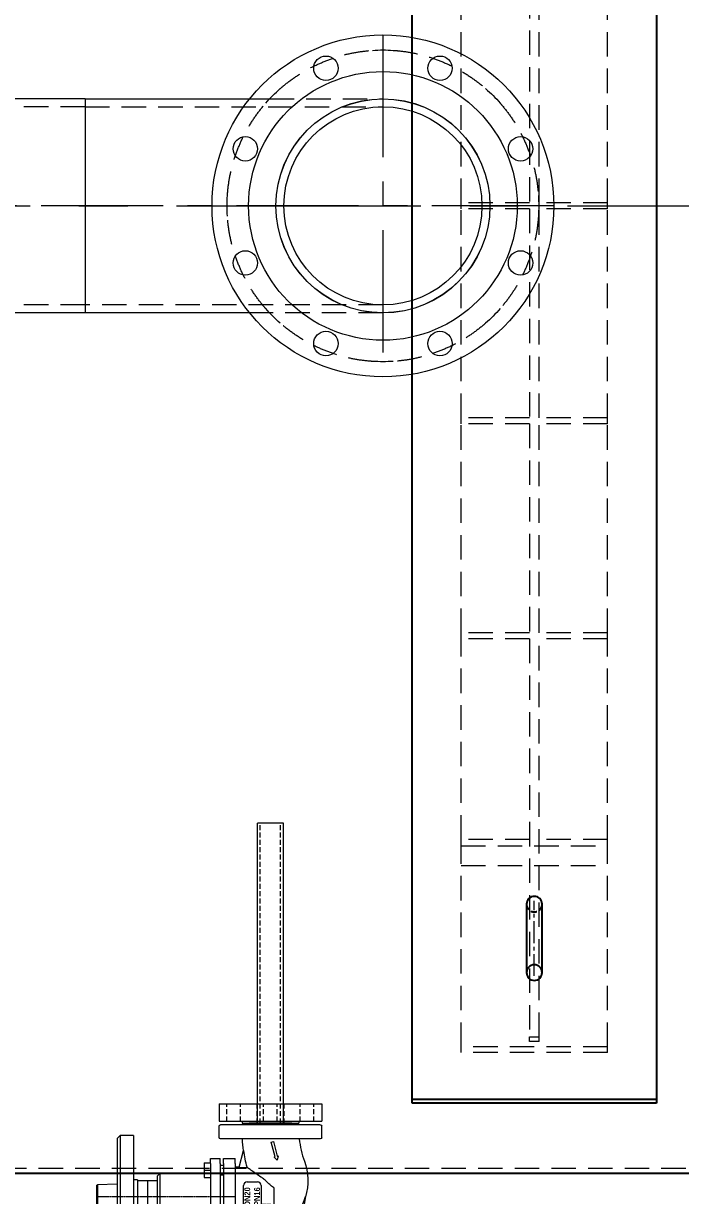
# Model space of a CAD drawing. Header units: millimetres. Extents: x -46397 to 283259, y -8690 to 23983.
# Drawn here: x 5310 to 5983, y -146 to 1054 of the extents above; entities that cross this region are included whole.
import ezdxf

# ---------------------------------------------------------------- set-up
doc = ezdxf.new("R2010")
doc.units = ezdxf.units.MM
for name, pattern in [('ACISOTGL', [3, 2, -1]), ('CENTER', [2, 1.25, -0.25, 0.25, -0.25]), ('CENTER2', [1.125, 0.75, -0.125, 0.125, -0.125]), ('HIDDEN', [0.375, 0.25, -0.125]), ('HIDDENX2', [0.75, 0.5, -0.25])]:
    doc.linetypes.add(name, pattern=pattern)
doc.layers.get('Defpoints').update_dxf_attribs({"lineweight": 0})
for name, color, linetype, lineweight in [('2-Dashed', 50, 'ACISOTGL', 25), ('3-Centerline', 4, 'CENTER', 5), ('CHUAN NET KHUAT', 4, 'HIDDEN', 0), ('DUONGCHINH', 7, 'Continuous', 25), ('DUONGTAM', 1, 'CENTER', 0), ('PHANTOM 2', 8, 'Continuous', 0)]:
    doc.layers.add(name, color=color, linetype=linetype, lineweight=lineweight)
doc.layers.add('flashshoot', color=7, linetype='Continuous')
doc.styles.add('GHI CHÚ 1', font='isocp_IV25.ttf', dxfattribs={"width": 0.8})
doc.styles.get("Standard").update_dxf_attribs({"font": 'isocp.shx', "width": 0.8})
doc.dimstyles.new('1-30SCALE', dxfattribs={"dimtxt": 75, "dimasz": 75, "dimexe": 37.5, "dimexo": 30, "dimgap": 30, "dimtad": 1, "dimtoh": 1, "dimdec": 0, "dimdsep": 46, "dimtxsty": 'GHI CHÚ 1', "dimcen": 0.09, "dimclrd": 256, "dimclre": 256, "dimclrt": 2, "dimadec": 0, "dimazin": 0, "dimtfac": 1, "dimtdec": 0, "dimtofl": 0, "dimtmove": 0, "dimatfit": 3, "dimfxl": 1, "dimlwd": 0, "dimlwe": 0, "dimarcsym": 0})

# ---------------------------------------------------------------- blocks, each defined once
blk = doc.blocks.new('A$C90275d84')
at = {"color": 2, "linetype": 'Continuous', "lineweight": 0, "ltscale": 10}
for p, q in [((-109.6, 1960), (-109.6, -3000)), ((-109.6, 1960), (109.5, 1960)), ((109.5, 1960), (109.5, -3000))]:
    blk.add_line(p, q, dxfattribs=at)
at = {"color": 1, "linetype": 'HIDDENX2', "lineweight": 0, "ltscale": 50}
for p, q in [((-101.4, 1960), (-101.4, -3000)), ((101.4, 1960), (101.4, -3000))]:
    blk.add_line(p, q, dxfattribs=at)
at = {"color": 2, "linetype": 'Continuous', "lineweight": 0, "ltscale": 10}
for centre, radius in [((0, 2265), 175), ((-58.4, 2405.9), 12.5), ((58.4, 2405.9), 12.5), ((0, 2265), 137.5), ((0, 2265), 109.6), ((0, 2265), 109.5), ((0, 2265), 101.4), ((-140.9, 2323.4), 12.5), ((140.9, 2323.4), 12.5), ((-140.9, 2206.6), 12.5), ((140.9, 2206.6), 12.5), ((-58.4, 2124.1), 12.5), ((58.4, 2124.1), 12.5)]:
    blk.add_circle(centre, radius, dxfattribs=at)
at = {"color": 1, "linetype": 'HIDDENX2', "lineweight": 0, "ltscale": 50}
for points, knots in [([(-105.1, 2385), (-103.9, 2386.1), (-102.8, 2387.1), (-97.6, 2391.3), (-93.4, 2394.5), (-84.7, 2400.3), (-80.2, 2403), (-70.8, 2408.1), (-66, 2410.3), (-56.2, 2414.4), (-51.2, 2416.2), (-41, 2419.3), (-35.9, 2420.6), (-25.6, 2422.6), (-20.4, 2423.3), (-13.7, 2424), (-12.1, 2424.1), (-10.6, 2424.2)], [130.902939, 130.902939, 130.902939, 130.902939, 135.478049, 135.478049, 150.53086, 150.53086, 165.583671, 165.583671, 180.636482, 180.636482, 195.689293, 195.689293, 210.742104, 210.742104, 225.794915, 225.794915, 230.400837, 230.400837, 230.400837, 230.400837]), ([(10.6, 2424.2), (12.1, 2424.1), (13.7, 2424), (20.4, 2423.3), (25.6, 2422.6), (35.9, 2420.6), (41, 2419.3), (51.2, 2416.2), (56.2, 2414.4), (66, 2410.3), (70.8, 2408.1), (80.2, 2403), (84.7, 2400.3), (93.4, 2394.5), (97.6, 2391.3), (102.8, 2387.1), (103.9, 2386.1), (105.1, 2385)], [251.294614, 251.294614, 251.294614, 251.294614, 255.90054, 255.90054, 270.953355, 270.953355, 286.006169, 286.006169, 301.058984, 301.058984, 316.111798, 316.111798, 331.164613, 331.164613, 346.217427, 346.217427, 350.792529, 350.792529, 350.792529, 350.792529]), ([(-159.2, 2275.6), (-159.1, 2277.1), (-159, 2278.7), (-158.3, 2285.4), (-157.6, 2290.6), (-155.6, 2300.9), (-154.3, 2306), (-151.2, 2316.2), (-149.4, 2321.2), (-145.3, 2331), (-143.1, 2335.8), (-138, 2345.2), (-135.3, 2349.7), (-129.5, 2358.4), (-126.3, 2362.6), (-122.1, 2367.8), (-121.1, 2368.9), (-120, 2370.1)], [10.446941, 10.446941, 10.446941, 10.446941, 15.053155, 15.053155, 30.10631, 30.10631, 45.159464, 45.159464, 60.212619, 60.212619, 75.265774, 75.265774, 90.318929, 90.318929, 105.372084, 105.372084, 109.94747, 109.94747, 109.94747, 109.94747]), ([(120, 2370.1), (121.1, 2368.9), (122.1, 2367.8), (126.3, 2362.6), (129.5, 2358.4), (135.3, 2349.7), (138, 2345.2), (143.1, 2335.8), (145.3, 2331), (149.4, 2321.2), (151.2, 2316.2), (154.3, 2306), (155.6, 2300.9), (157.6, 2290.6), (158.3, 2285.4), (159, 2278.7), (159.1, 2277.1), (159.2, 2275.6)], [371.748003, 371.748003, 371.748003, 371.748003, 376.323397, 376.323397, 391.376552, 391.376552, 406.429707, 406.429707, 421.482863, 421.482863, 436.536018, 436.536018, 451.589173, 451.589173, 466.642328, 466.642328, 471.248542, 471.248542, 471.248542, 471.248542]), ([(-109.6, 2149), (-109.6, 2151.4), (-109.6, 2153.8), (-109.6, 2160.2), (-109.6, 2164.1), (-109.6, 2171.7), (-109.6, 2175.4), (-109.6, 2182.7), (-109.6, 2186.2), (-109.6, 2193), (-109.6, 2196.4), (-109.6, 2202.8), (-109.6, 2205.9), (-109.6, 2211.9), (-109.6, 2214.8), (-109.6, 2220.4), (-109.6, 2223.1), (-109.6, 2228.2), (-109.6, 2230.7), (-109.6, 2235.3), (-109.6, 2237.5), (-109.6, 2241.7), (-109.6, 2243.6), (-109.6, 2247.3), (-109.6, 2249), (-109.6, 2252.2), (-109.6, 2253.6), (-109.6, 2256.3), (-109.6, 2257.5), (-109.6, 2259.6), (-109.6, 2260.5), (-109.6, 2262.1), (-109.6, 2262.8), (-109.6, 2263.9), (-109.6, 2264.3), (-109.6, 2264.9), (-109.6, 2264.9), (-109.6, 2265)], [203.823034, 203.823034, 203.823034, 203.823034, 213.075402, 213.075402, 228.696328, 228.696328, 244.317254, 244.317254, 259.93818, 259.93818, 275.559107, 275.559107, 291.180033, 291.180033, 306.800959, 306.800959, 322.421885, 322.421885, 338.042811, 338.042811, 353.663738, 353.663738, 369.284664, 369.284664, 384.90559, 384.90559, 400.526516, 400.526516, 416.147442, 416.147442, 431.768369, 431.768369, 447.389295, 447.389295, 463.010221, 463.010221, 479.041056, 479.041056, 479.041056, 479.041056]), ([(-101.4, 1960), (-101.4, 1963.3), (-101.4, 1966.7), (-101.4, 1975.2), (-101.4, 1980.4), (-101.4, 1990.8), (-101.4, 1996), (-101.4, 2006.3), (-101.4, 2011.4), (-101.4, 2021.7), (-101.4, 2026.8), (-101.4, 2036.9), (-101.4, 2041.9), (-101.4, 2051.9), (-101.4, 2056.8), (-101.4, 2066.7), (-101.4, 2071.5), (-101.4, 2081.2), (-101.4, 2085.9), (-101.4, 2095.3), (-101.4, 2100), (-101.4, 2109.1), (-101.4, 2113.7), (-101.4, 2122.6), (-101.4, 2127), (-101.4, 2135.6), (-101.4, 2139.8), (-101.4, 2148.1), (-101.4, 2152.2), (-101.4, 2160.2), (-101.4, 2164.1), (-101.4, 2171.7), (-101.4, 2175.4), (-101.4, 2182.7), (-101.4, 2186.2), (-101.4, 2193), (-101.4, 2196.4), (-101.4, 2202.8), (-101.4, 2205.9), (-101.4, 2211.9), (-101.4, 2214.8), (-101.4, 2220.4), (-101.4, 2223.1), (-101.4, 2228.2), (-101.4, 2230.7), (-101.4, 2235.3), (-101.4, 2237.5), (-101.4, 2241.7), (-101.4, 2243.6), (-101.4, 2247.3), (-101.4, 2249), (-101.4, 2252.2), (-101.4, 2253.6), (-101.4, 2256.3), (-101.4, 2257.5), (-101.4, 2259.6), (-101.4, 2260.5), (-101.4, 2262.1), (-101.4, 2262.8), (-101.4, 2263.9), (-101.4, 2264.3), (-101.4, 2264.9), (-101.4, 2264.9), (-101.4, 2265)], [0, 0, 0, 0, 10.001344, 10.001344, 25.624288, 25.624288, 41.245213, 41.245213, 56.86614, 56.86614, 72.487066, 72.487066, 88.107992, 88.107992, 103.728918, 103.728918, 119.349844, 119.349844, 134.970771, 134.970771, 150.591697, 150.591697, 166.212623, 166.212623, 181.833549, 181.833549, 197.454476, 197.454476, 213.075402, 213.075402, 228.696328, 228.696328, 244.317254, 244.317254, 259.93818, 259.93818, 275.559107, 275.559107, 291.180033, 291.180033, 306.800959, 306.800959, 322.421885, 322.421885, 338.042811, 338.042811, 353.663738, 353.663738, 369.284664, 369.284664, 384.90559, 384.90559, 400.526516, 400.526516, 416.147442, 416.147442, 431.768369, 431.768369, 447.389295, 447.389295, 463.010221, 463.010221, 479.041056, 479.041056, 479.041056, 479.041056]), ([(101.4, 2265), (101.4, 2264.9), (101.4, 2264.9), (101.4, 2264.5), (101.4, 2264.1), (101.4, 2263.2), (101.4, 2262.5), (101.4, 2261), (101.4, 2260.2), (101.4, 2258.1), (101.4, 2257), (101.4, 2254.4), (101.4, 2253), (101.4, 2249.9), (101.4, 2248.3), (101.4, 2244.7), (101.4, 2242.8), (101.4, 2238.7), (101.4, 2236.6), (101.4, 2232), (101.4, 2229.6), (101.4, 2224.6), (101.4, 2222), (101.4, 2216.5), (101.4, 2213.6), (101.4, 2207.7), (101.4, 2204.6), (101.4, 2198.3), (101.4, 2195), (101.4, 2188.2), (101.4, 2184.7), (101.4, 2177.5), (101.4, 2173.8), (101.4, 2166.3), (101.4, 2162.4), (101.4, 2154.5), (101.4, 2150.5), (101.4, 2142.2), (101.4, 2138), (101.4, 2129.5), (101.4, 2125.1), (101.4, 2116.3), (101.4, 2111.8), (101.4, 2102.6), (101.4, 2098), (101.4, 2088.6), (101.4, 2083.9), (101.4, 2074.3), (101.4, 2069.5), (101.4, 2059.7), (101.4, 2054.7), (101.4, 2044.8), (101.4, 2039.8), (101.4, 2029.7), (101.4, 2024.6), (101.4, 2014.4), (101.4, 2009.2), (101.4, 1998.9), (101.4, 1993.8), (101.4, 1983.4), (101.4, 1978.2), (101.4, 1970), (101.4, 1967), (101.4, 1963), (101.4, 1962), (101.4, 1960.7), (101.4, 1960.3), (101.4, 1960)], [0, 0, 0, 0, 13.031858, 13.031858, 28.652784, 28.652784, 44.273711, 44.273711, 59.894637, 59.894637, 75.515563, 75.515563, 91.136489, 91.136489, 106.757415, 106.757415, 122.378342, 122.378342, 137.999268, 137.999268, 153.620194, 153.620194, 169.24112, 169.24112, 184.862046, 184.862046, 200.482973, 200.482973, 216.103899, 216.103899, 231.724825, 231.724825, 247.345751, 247.345751, 262.966678, 262.966678, 278.587604, 278.587604, 294.20853, 294.20853, 309.829456, 309.829456, 325.450382, 325.450382, 341.071309, 341.071309, 356.692235, 356.692235, 372.313161, 372.313161, 387.934087, 387.934087, 403.555013, 403.555013, 419.17594, 419.17594, 434.796866, 434.796866, 450.417791, 450.417791, 466.041001, 466.041001, 475.041981, 475.041981, 478.042017, 478.042017, 479.042019, 479.042019, 479.042019, 479.042019]), ([(109.5, 2265), (109.5, 2264.9), (109.5, 2264.9), (109.5, 2264.5), (109.5, 2264.1), (109.5, 2263.2), (109.5, 2262.5), (109.5, 2261), (109.5, 2260.2), (109.5, 2258.1), (109.5, 2257), (109.5, 2254.4), (109.5, 2253), (109.5, 2249.9), (109.5, 2248.3), (109.5, 2244.7), (109.5, 2242.8), (109.5, 2238.7), (109.5, 2236.6), (109.5, 2232), (109.5, 2229.6), (109.5, 2224.6), (109.5, 2222), (109.5, 2216.5), (109.5, 2213.6), (109.5, 2207.7), (109.5, 2204.6), (109.5, 2198.3), (109.5, 2195), (109.5, 2188.2), (109.5, 2184.7), (109.5, 2177.5), (109.5, 2173.8), (109.5, 2166.3), (109.5, 2162.4), (109.5, 2155.4), (109.5, 2152.2), (109.5, 2149)], [0, 0, 0, 0, 13.031858, 13.031858, 28.652784, 28.652784, 44.273711, 44.273711, 59.894637, 59.894637, 75.515563, 75.515563, 91.136489, 91.136489, 106.757415, 106.757415, 122.378342, 122.378342, 137.999268, 137.999268, 153.620194, 153.620194, 169.24112, 169.24112, 184.862046, 184.862046, 200.482973, 200.482973, 216.103899, 216.103899, 231.724825, 231.724825, 247.345751, 247.345751, 262.966678, 262.966678, 275.218466, 275.218466, 275.218466, 275.218466]), ([(-120, 2159.9), (-121.1, 2161.1), (-122.1, 2162.2), (-126.3, 2167.4), (-129.5, 2171.6), (-135.3, 2180.3), (-138, 2184.8), (-143.1, 2194.2), (-145.3, 2199), (-149.4, 2208.8), (-151.2, 2213.8), (-154.3, 2224), (-155.6, 2229.1), (-157.6, 2239.4), (-158.3, 2244.6), (-159, 2251.3), (-159.1, 2252.9), (-159.2, 2254.4)], [853.443498, 853.443498, 853.443498, 853.443498, 858.018883, 858.018883, 873.072038, 873.072038, 888.125193, 888.125193, 903.178348, 903.178348, 918.231503, 918.231503, 933.284658, 933.284658, 948.337812, 948.337812, 952.944026, 952.944026, 952.944026, 952.944026]), ([(159.2, 2254.4), (159.1, 2252.9), (159, 2251.3), (158.3, 2244.6), (157.6, 2239.4), (155.6, 2229.1), (154.3, 2224), (151.2, 2213.8), (149.4, 2208.8), (145.3, 2199), (143.1, 2194.2), (138, 2184.8), (135.3, 2180.3), (129.5, 2171.6), (126.3, 2167.4), (122.1, 2162.2), (121.1, 2161.1), (120, 2159.9)], [492.142425, 492.142425, 492.142425, 492.142425, 496.748639, 496.748639, 511.801794, 511.801794, 526.854949, 526.854949, 541.908104, 541.908104, 556.96126, 556.96126, 572.014415, 572.014415, 587.06757, 587.06757, 591.642964, 591.642964, 591.642964, 591.642964]), ([(-109.6, 2128.5), (-109.6, 2129.4), (-109.6, 2130.4), (-109.6, 2135.6), (-109.6, 2139.8), (-109.6, 2144.2), (-109.6, 2144.5), (-109.6, 2144.8)], [178.538109, 178.538109, 178.538109, 178.538109, 181.833549, 181.833549, 197.454476, 197.454476, 198.483788, 198.483788, 198.483788, 198.483788]), ([(-10.6, 2105.8), (-12.1, 2105.9), (-13.7, 2106), (-20.4, 2106.7), (-25.6, 2107.4), (-35.9, 2109.4), (-41, 2110.7), (-51.2, 2113.8), (-56.2, 2115.6), (-66, 2119.7), (-70.8, 2121.9), (-80.2, 2127), (-84.7, 2129.7), (-93.4, 2135.5), (-97.6, 2138.7), (-102.8, 2142.9), (-103.9, 2143.9), (-105.1, 2145)], [732.99013, 732.99013, 732.99013, 732.99013, 737.596053, 737.596053, 752.648863, 752.648863, 767.701674, 767.701674, 782.754485, 782.754485, 797.807296, 797.807296, 812.860107, 812.860107, 827.912918, 827.912918, 832.488028, 832.488028, 832.488028, 832.488028]), ([(105.1, 2145), (103.9, 2143.9), (102.8, 2142.9), (97.6, 2138.7), (93.4, 2135.5), (84.7, 2129.7), (80.2, 2127), (70.8, 2121.9), (66, 2119.7), (56.2, 2115.6), (51.2, 2113.8), (41, 2110.7), (35.9, 2109.4), (25.6, 2107.4), (20.4, 2106.7), (13.7, 2106), (12.1, 2105.9), (10.6, 2105.8)], [612.598438, 612.598438, 612.598438, 612.598438, 617.17354, 617.17354, 632.226354, 632.226354, 647.279169, 647.279169, 662.331984, 662.331984, 677.384798, 677.384798, 692.437613, 692.437613, 707.490427, 707.490427, 712.096353, 712.096353, 712.096353, 712.096353]), ([(109.5, 2144.8), (109.5, 2141.2), (109.5, 2137.5), (109.5, 2132), (109.5, 2130.3), (109.5, 2128.5)], [280.558025, 280.558025, 280.558025, 280.558025, 294.20853, 294.20853, 300.503383, 300.503383, 300.503383, 300.503383])]:
    blk.add_open_spline(points, degree=3, knots=knots, dxfattribs=at)
at = {"color": 2, "linetype": 'Continuous', "lineweight": 0, "ltscale": 10}
for points, knots in [([(-10.6, 2424.2), (-7, 2424.4), (-3.5, 2424.5), (3.5, 2424.5), (7, 2424.4), (10.6, 2424.2)], [230.400837, 230.400837, 230.400837, 230.400837, 240.847726, 240.847726, 251.294614, 251.294614, 251.294614, 251.294614]), ([(-120, 2370.1), (-117.7, 2372.8), (-115.3, 2375.4), (-110.4, 2380.3), (-107.8, 2382.7), (-105.1, 2385)], [109.94747, 109.94747, 109.94747, 109.94747, 120.425239, 120.425239, 130.902939, 130.902939, 130.902939, 130.902939]), ([(105.1, 2385), (107.8, 2382.7), (110.4, 2380.3), (115.3, 2375.4), (117.7, 2372.8), (120, 2370.1)], [350.792529, 350.792529, 350.792529, 350.792529, 361.270242, 361.270242, 371.748003, 371.748003, 371.748003, 371.748003]), ([(159.2, 2275.6), (159.4, 2272), (159.5, 2268.5), (159.5, 2261.5), (159.4, 2258), (159.2, 2254.4)], [471.248542, 471.248542, 471.248542, 471.248542, 481.695484, 481.695484, 492.142425, 492.142425, 492.142425, 492.142425]), ([(-105.1, 2145), (-107.8, 2147.3), (-110.4, 2149.7), (-115.3, 2154.6), (-117.7, 2157.2), (-120, 2159.9)], [832.488028, 832.488028, 832.488028, 832.488028, 842.965729, 842.965729, 853.443498, 853.443498, 853.443498, 853.443498]), ([(120, 2159.9), (117.7, 2157.2), (115.3, 2154.6), (110.4, 2149.7), (107.8, 2147.3), (105.1, 2145)], [591.642964, 591.642964, 591.642964, 591.642964, 602.120725, 602.120725, 612.598438, 612.598438, 612.598438, 612.598438]), ([(109.5, 2149), (109.5, 2148.1), (109.5, 2147.2), (109.5, 2145.8), (109.5, 2145.3), (109.5, 2144.8)], [275.218466, 275.218466, 275.218466, 275.218466, 278.587604, 278.587604, 280.558025, 280.558025, 280.558025, 280.558025]), ([(-109.6, 1960), (-109.6, 1963.3), (-109.6, 1966.7), (-109.6, 1975.2), (-109.6, 1980.4), (-109.6, 1990.8), (-109.6, 1996), (-109.6, 2006.3), (-109.6, 2011.4), (-109.6, 2021.7), (-109.6, 2026.8), (-109.6, 2036.9), (-109.6, 2041.9), (-109.6, 2051.9), (-109.6, 2056.8), (-109.6, 2066.7), (-109.6, 2071.5), (-109.6, 2081.2), (-109.6, 2085.9), (-109.6, 2095.3), (-109.6, 2100), (-109.6, 2109.1), (-109.6, 2113.7), (-109.6, 2121.6), (-109.6, 2125.1), (-109.6, 2128.5)], [0, 0, 0, 0, 10.001344, 10.001344, 25.624288, 25.624288, 41.245213, 41.245213, 56.86614, 56.86614, 72.487066, 72.487066, 88.107992, 88.107992, 103.728918, 103.728918, 119.349844, 119.349844, 134.970771, 134.970771, 150.591697, 150.591697, 166.212623, 166.212623, 178.538109, 178.538109, 178.538109, 178.538109]), ([(109.5, 2128.5), (109.5, 2125.9), (109.5, 2123.3), (109.5, 2116.3), (109.5, 2111.8), (109.5, 2102.6), (109.5, 2098), (109.5, 2088.6), (109.5, 2083.9), (109.5, 2074.3), (109.5, 2069.5), (109.5, 2059.7), (109.5, 2054.7), (109.5, 2044.8), (109.5, 2039.8), (109.5, 2029.7), (109.5, 2024.6), (109.5, 2014.4), (109.5, 2009.2), (109.5, 1998.9), (109.5, 1993.8), (109.5, 1983.4), (109.5, 1978.2), (109.5, 1970), (109.5, 1967), (109.5, 1963), (109.5, 1962), (109.5, 1960.7), (109.5, 1960.3), (109.5, 1960)], [300.503383, 300.503383, 300.503383, 300.503383, 309.829456, 309.829456, 325.450382, 325.450382, 341.071309, 341.071309, 356.692235, 356.692235, 372.313161, 372.313161, 387.934087, 387.934087, 403.555013, 403.555013, 419.17594, 419.17594, 434.796866, 434.796866, 450.417791, 450.417791, 466.041001, 466.041001, 475.041981, 475.041981, 478.042017, 478.042017, 479.042019, 479.042019, 479.042019, 479.042019]), ([(10.6, 2105.8), (7, 2105.6), (3.5, 2105.4), (-3.5, 2105.4), (-7, 2105.6), (-10.6, 2105.8)], [712.096353, 712.096353, 712.096353, 712.096353, 722.543242, 722.543242, 732.99013, 732.99013, 732.99013, 732.99013])]:
    blk.add_open_spline(points, degree=3, knots=knots, dxfattribs=at)
for points in [[(-159.6, 2265), (-159.6, 2268.5), (-159.4, 2272), (-159.2, 2275.6)], [(-159.2, 2254.4), (-159.4, 2258), (-159.6, 2261.5), (-159.6, 2265)], [(-109.6, 2144.8), (-109.6, 2146.2), (-109.6, 2147.6), (-109.6, 2149)]]:
    blk.add_open_spline(points, degree=3, dxfattribs=at)
at = {"layer": 'DUONGTAM', "ltscale": 100}
for p, q in [((0, 2440), (0, -3000)), ((-175, 2265), (175, 2265))]:
    blk.add_line(p, q, dxfattribs=at)
blk = doc.blocks.new('A$Cda035db7')
at = {"layer": 'CHUAN NET KHUAT', "color": 3, "ltscale": 100}
blk.add_line((985, 1500), (985, 3000), dxfattribs=at)
at = {"layer": 'DUONGCHINH', "color": 2, "ltscale": 10}
blk.add_line((990, 1500), (990, 3000), dxfattribs=at)
at = {"layer": 'DUONGTAM', "ltscale": 200}
blk.add_line((0, -3546.2), (0, 3546.2), dxfattribs=at)
blk = doc.blocks.new('*U1638')
at = {"color": 0, "linetype": 'ByBlock', "lineweight": 0, "extrusion": (-2.28848e-17, 1, 0)}
for p, q in [((-87.5, 177), (-87.9, 157)), ((-62.5, 177), (-87.5, 177)), ((-63.3, 178), (-86.7, 178)), ((-86.7, 178), (-86.7, 177)), ((-63.3, 178), (-63.3, 177)), ((-62.5, 177), (-62.1, 157)), ((-134.4, 157), (-137.5, 153.9)), ((-15.6, 157), (-134.4, 157)), ((-15.6, 157), (-12.5, 153.9)), ((-12.5, 153.9), (-137.5, 153.9)), ((-137.5, 140), (-137.5, 153.9)), ((-12.5, 140), (-12.5, 153.9)), ((-12.5, 140), (-137.5, 140)), ((-92, 136), (-92, 140)), ((-58, 136), (-92, 136)), ((-91, 126), (-91, 136)), ((-59, 126), (-59, 136)), ((-58, 136), (-58, 140)), ((-59, 126), (-91, 126)), ((-59, 125.8), (-91, 125.8)), ((-91, 115.8), (-91, 125.8)), ((-86, 125.8), (-86, 126)), ((-64, 125.8), (-64, 126)), ((-59, 115.8), (-59, 125.8)), ((-96, 115.8), (-98.5, 113.3)), ((-51.5, 113.3), (-98.5, 113.3)), ((-98.5, 67.7), (-98.5, 113.3)), ((-54, 115.8), (-96, 115.8)), ((-54, 115.8), (-51.5, 113.3)), ((-51.5, 67.7), (-51.5, 113.3)), ((-114, 61.3), (-109, 61.3)), ((-114, 61.3), (-114, 51.3)), ((-101.9, 67.7), (-109.4, 67.7)), ((-109.4, 67.7), (-109.4, 61.3)), ((-41, 61.3), (-109, 61.3)), ((-94.4, 67.7), (-101.9, 67.7)), ((-101.9, 67.7), (-101.9, 61.3)), ((-94.4, 67.7), (-94.4, 61.3)), ((-48.1, 67.7), (-55.6, 67.7)), ((-55.6, 67.7), (-55.6, 61.3)), ((-40.6, 67.7), (-48.1, 67.7)), ((-48.1, 67.7), (-48.1, 61.3)), ((-41, 61.3), (-36, 61.3)), ((-40.6, 67.7), (-40.6, 61.3)), ((-36, 61.3), (-36, 51.3)), ((-148.5, -51), (-148.5, 51)), ((-147, 52.5), (-135.5, 52.5)), ((-134, -51), (-134, 51)), ((-114, 51.3), (-109, 51.3)), ((-114, 48), (-109, 48)), ((-114, 48), (-114, 36)), ((-41, 51.3), (-109, 51.3)), ((-41, 48), (-109, 48)), ((-106.9, 48), (-106.9, 51.3)), ((-96.9, 48), (-96.9, 51.3)), ((-53.1, 48), (-53.1, 51.3)), ((-43.1, 48), (-43.1, 51.3)), ((-41, 51.3), (-36, 51.3)), ((-41, 48), (-36, 48)), ((-36, 48), (-36, 36)), ((-16, -51), (-16, 51)), ((-14.5, 52.5), (-3, 52.5)), ((-1.5, -51), (-1.5, 51)), ((-114, 36), (-109, 36)), ((-41, 36), (-109, 36)), ((-105, 33.5), (-105, 36)), ((-45, 32), (-45, 36)), ((-41, 36), (-36, 36)), ((-86.2, 27.5), (-75, 27.5)), ((-75, 27.5), (-63.8, 27.5)), ((-45.1, 32), (-45.1, 23.9)), ((-45.1, 32), (-45, 32)), ((-45, 32), (-27.8, 27.4)), ((-150, 21.9), (-148.5, 23.4)), ((-150, -21.9), (-150, 21.9)), ((-90, 13.3), (-90, 23.8)), ((-60, 23.8), (-60, 13.3)), ((0, 21.9), (-1.5, 23.4)), ((0, -21.9), (0, 21.9)), ((-89.9, -0.7), (-82.7, 4.1)), ((-75, 9.5), (-86.2, 9.5)), ((-63.8, 9.5), (-75, 9.5)), ((-84.7, -4), (-66.2, -4)), ((-37.7, -6.9), (-34.6, -3.7)), ((-33.4, -8), (-37.7, -6.9)), ((-34.6, -3.7), (-34.3, -4.7)), ((-34.3, -4.7), (-19.3, -0.7)), ((-18.7, -3), (-33.7, -7)), ((-33.7, -7), (-33.4, -8)), ((-19.3, -0.7), (-18.7, -3)), ((-150, -21.9), (-148.5, -23.4)), ((0, -21.9), (-1.5, -23.4)), ((-75, -36), (-121.4, -27.8)), ((-75, -36), (-75, -36)), ((-147, -52.5), (-135.5, -52.5)), ((-14.5, -52.5), (-3, -52.5))]:
    blk.add_line(p, q, dxfattribs=at)
at = {"color": 0, "linetype": 'ByBlock', "lineweight": 0, "extrusion": (0, 0, -1)}
for centre, radius, start, end in [((147, 51), 1.5, 0, 90), ((135.5, 51), 1.5, 90, 180), ((14.5, 51), 1.5, 0, 90), ((3, 51), 1.5, 90, 180), ((6, -125), 153.9, 75.2979, 81.8691), ((6, -125), 154, 81.809, 86.2768), ((144, 200), 229, 264.2783, 267.4972), ((58.8, 20.2), 58.5, 250, 286.4058), ((147, -51), 1.5, 270, 0), ((135.5, -51), 1.5, 180, 270), ((14.5, -51), 1.5, 270, 0), ((3, -51), 1.5, 180, 270)]:
    blk.add_arc(centre, radius, start, end, dxfattribs=at)
at = {"color": 0, "linetype": 'ByBlock', "lineweight": 0}
for centre, radius, start, end in [((-144, 200), 171, 273.3525, 283.1835), ((-86.2, 23.8), 3.75, 90, 180), ((-63.8, 23.8), 3.75, 0, 90), ((-86.2, 13.3), 3.75, 180, 270), ((-63.8, 13.3), 3.75, 270, 0), ((-144, 200), 228.9, 275.6602, 281.8438), ((-58.8, 20.2), 58.4, 229.2116, 253.9468), ((-6, -125), 96, 95.9792, 110)]:
    blk.add_arc(centre, radius, start, end, dxfattribs=at)
for points, knots in [([(-105, 33.5), (-105, 33.5), (-104.9, 33.4), (-104.6, 33.2), (-104.5, 33.1), (-104.2, 32.8), (-104, 32.7), (-103.4, 32.2), (-102.9, 31.8), (-102.1, 31.1), (-101.8, 30.9), (-101.2, 30.3), (-100.8, 30.1), (-99.8, 29.2), (-99, 28.6), (-97.8, 27.6), (-97.4, 27.2), (-96.5, 26.5), (-96.1, 26.1), (-94.8, 25), (-93.9, 24.2), (-92.4, 23), (-92, 22.6), (-91, 21.7), (-90.5, 21.3), (-90, 20.8)], [0.06421127, 0.06421127, 0.06421127, 0.06421127, 0.0685016, 0.0685016, 0.07066738, 0.07066738, 0.07283316, 0.07283316, 0.07716472, 0.07716472, 0.0793305, 0.0793305, 0.08149628, 0.08149628, 0.08582784, 0.08582784, 0.08799362, 0.08799362, 0.0901594, 0.0901594, 0.09449096, 0.09449096, 0.09665674, 0.09665674, 0.09882252, 0.09882252, 0.09882252, 0.09882252]), ([(-55, 9.8), (-53.9, 11.5), (-52.8, 13.2), (-51.4, 15.1), (-51.2, 15.5), (-50.6, 16.3), (-50.4, 16.6), (-49.6, 17.7), (-49.1, 18.4), (-48.4, 19.3), (-48.2, 19.7), (-47.8, 20.3), (-47.5, 20.5), (-46.9, 21.4), (-46.6, 21.9), (-46.1, 22.5), (-46, 22.7), (-45.7, 23), (-45.6, 23.2), (-45.3, 23.6), (-45.1, 23.8), (-45.1, 23.9)], [0.00726527, 0.00726527, 0.00726527, 0.00726527, 0.01419308, 0.01419308, 0.01592503, 0.01592503, 0.01765698, 0.01765698, 0.02112088, 0.02112088, 0.02285284, 0.02285284, 0.02458479, 0.02458479, 0.02804869, 0.02804869, 0.02978064, 0.02978064, 0.03151259, 0.03151259, 0.0349765, 0.0349765, 0.0349765, 0.0349765]), ([(-83.2, 9.5), (-83.1, 9.1), (-82.9, 8.7), (-82.8, 7.9), (-82.7, 7.5), (-82.7, 6.6), (-82.7, 6.2), (-82.8, 5.3), (-82.8, 5.2), (-83.1, 4.4), (-83.4, 4.1), (-83.8, 3.6), (-84.4, 3.1), (-84.7, 2.7)], [0.11009101, 0.11009101, 0.11009101, 0.11009101, 0.11137419, 0.11137419, 0.11265737, 0.11265737, 0.11394055, 0.11394055, 0.11522374, 0.11522374, 0.1177901, 0.1177901, 0.12035646, 0.12035646, 0.12035646, 0.12035646]), ([(-82.7, 4.1), (-82.7, 3.4), (-82.7, 2.7), (-82.7, 1.2), (-82.8, 0.5), (-83, -0.5), (-83.1, -0.9), (-83.3, -1.5), (-83.5, -1.9), (-83.9, -2.8), (-84.3, -3.4), (-84.7, -4)], [0.015870131, 0.015870131, 0.015870131, 0.015870131, 0.018008022, 0.018008022, 0.020145912, 0.020145912, 0.021214857, 0.021214857, 0.022283802, 0.022283802, 0.024421693, 0.024421693, 0.024421693, 0.024421693]), ([(-66.2, -4), (-65.9, -3.3), (-65.4, -2.7), (-64.5, -1.4), (-64, -0.8), (-63, 0.3), (-62.5, 0.9), (-61.5, 2), (-61, 2.5), (-59.5, 4.2), (-58.5, 5.2), (-56.7, 7.5), (-55.8, 8.6), (-55, 9.8)], [0.00000023, 0.00000023, 0.00000023, 0.00000023, 0.00236271, 0.00236271, 0.00472519, 0.00472519, 0.00708768, 0.00708768, 0.00945016, 0.00945016, 0.01417513, 0.01417513, 0.0189001, 0.0189001, 0.0189001, 0.0189001]), ([(-89.9, -0.7), (-90.1, -1.5), (-90.4, -2.2), (-90.9, -3.6), (-91.2, -4.3), (-91.9, -6.5), (-92.3, -7.8), (-93.2, -10.5), (-93.6, -11.8), (-94.1, -13.6), (-94.3, -14.2), (-94.6, -15.4), (-94.8, -15.9), (-95.3, -17.5), (-95.5, -18.5), (-95.9, -19.8), (-96, -20.2), (-96.2, -21), (-96.3, -21.4), (-96.6, -22.4), (-96.7, -22.9), (-96.9, -23.5), (-96.9, -23.6), (-97, -23.8), (-97, -23.9), (-97, -24), (-97, -24), (-97, -24.1)], [0.0101243, 0.0101243, 0.0101243, 0.0101243, 0.01248589, 0.01248589, 0.01484748, 0.01484748, 0.01957066, 0.01957066, 0.02429383, 0.02429383, 0.02665542, 0.02665542, 0.02901701, 0.02901701, 0.03374018, 0.03374018, 0.03610177, 0.03610177, 0.03846336, 0.03846336, 0.04318654, 0.04318654, 0.04554812, 0.04554812, 0.04672892, 0.04672892, 0.04790971, 0.04790971, 0.04790971, 0.04790971])]:
    blk.add_open_spline(points, degree=3, knots=knots, dxfattribs=at)
at = {"layer": 'Defpoints', "color": 4, "linetype": 'CENTER'}
blk.add_line((-75, 178), (-75, 36), dxfattribs=at)
at = {"color": 0, "linetype": 'ByBlock', "insert": (-65.5, 26.7), "char_height": 6, "attachment_point": 3}
blk.add_mtext_dynamic_manual_height_columns('{\\fArial|b1|i0|c0|p34;\\C9;DN20\\PPN16}', width=15.545, gutter_width=12.5, heights=[0], dxfattribs=at)
blk = doc.blocks.new('A$Cc76405f5')
at = {"color": 2, "linetype": 'Continuous', "lineweight": 0, "ltscale": 10}
for p, q in [((919, 2097.3), (919, 2202.3)), ((919, 2202.3), (937, 2202.3)), ((919, 2202.3), (937, 2202.3)), ((937, 2097.3), (937, 2202.3)), ((937, 2178.8), (939, 2178.8)), ((937, 2178.8), (939, 2178.8)), ((939, 2120.8), (939, 2178.8)), ((631.9, 2163.1), (631.9, 2136.5)), ((939, 2163.1), (631.9, 2163.1)), ((939, 2136.5), (631.9, 2136.5)), ((937, 2120.8), (939, 2120.8)), ((919, 2097.3), (937, 2097.3))]:
    blk.add_line(p, q, dxfattribs=at)
at = {"color": 1, "linetype": 'HIDDENX2', "lineweight": 0, "ltscale": 10}
for p, q in [((937, 2194.3), (919, 2194.3)), ((937, 2194.3), (919, 2194.3)), ((937, 2180.3), (919, 2180.3)), ((937, 2180.3), (919, 2180.3)), ((939, 2163.1), (631.9, 2163.1)), ((939, 2160.3), (631.9, 2160.3)), ((939, 2160.3), (631.9, 2160.3)), ((919, 2163.5), (939, 2163.5)), ((919, 2163.5), (939, 2163.5)), ((937, 2156.8), (919, 2156.8)), ((937, 2156.8), (919, 2156.8)), ((939, 2139.4), (631.9, 2139.4)), ((939, 2139.4), (631.9, 2139.4)), ((939, 2136.5), (631.9, 2136.5)), ((937, 2142.8), (919, 2142.8)), ((937, 2142.8), (919, 2142.8)), ((919, 2136), (939, 2136)), ((919, 2136), (939, 2136)), ((937, 2119.3), (919, 2119.3)), ((937, 2119.3), (919, 2119.3)), ((937, 2120.8), (939, 2120.8)), ((937, 2105.3), (919, 2105.3)), ((937, 2105.3), (919, 2105.3)), ((919, 2097.3), (937, 2097.3))]:
    blk.add_line(p, q, dxfattribs=at)
at = {"rotation": 180.0000982980842}
blk.add_blockref('*U1638', (939, 2149.8), dxfattribs=at)
blk = doc.blocks.new('*U1682')
at = {"layer": '3-Centerline', "color": 0, "linetype": 'CENTER2', "ltscale": 30, "transparency": 16777216}
blk.add_line((0, -38.5), (0, 38.5), dxfattribs=at)
blk = doc.blocks.new('*U1681')
for points in [[(-8, -71.1), (-8, -1.1)], [(8, -1.1), (8, -71.1)]]:
    blk.add_lwpolyline(points)
blk.add_circle((0, -71.1), 8)
at = {"extrusion": (2.22045e-16, 4.93038e-32, -1)}
blk.add_arc((0, -1.1), 8, 0, 180, dxfattribs=at)
at = {"layer": '2-Dashed', "ltscale": 3, "extrusion": (2.22045e-16, 4.93038e-32, -1)}
blk.add_arc((0, -1.1), 8, 180, 0, dxfattribs=at)
at = {"layer": '3-Centerline', "linetype": 'CENTER2', "ltscale": 30}
blk.add_blockref('*U1682', (0, -36.1), dxfattribs=at)
blk = doc.blocks.new('SD1-3')
at = {"layer": 'CHUAN NET KHUAT', "ltscale": 100}
for p, q in [((50, 921.3), (50, 1135.3)), ((120, 1135.3), (120, 921.3)), ((130, 921.3), (130, 1135.3)), ((200, 921.3), (200, 1135.3)), ((120, 921.3), (50, 921.3)), ((50, 915.3), (50, 921.3)), ((50, 701.3), (50, 915.3)), ((120, 915.3), (50, 915.3)), ((120, 915.3), (120, 701.3)), ((200, 921.3), (130, 921.3)), ((130, 701.3), (130, 915.3)), ((200, 915.3), (130, 915.3)), ((200, 915.3), (200, 921.3)), ((200, 701.3), (200, 915.3)), ((120, 701.3), (50, 701.3)), ((50, 695.3), (50, 701.3)), ((200, 701.3), (130, 701.3)), ((200, 695.3), (200, 701.3)), ((50, 481.3), (50, 695.3)), ((120, 695.3), (50, 695.3)), ((120, 695.3), (120, 481.3)), ((130, 481.3), (130, 695.3)), ((200, 695.3), (130, 695.3)), ((200, 481.3), (200, 695.3)), ((120, 481.3), (50, 481.3)), ((50, 475.3), (50, 481.3)), ((200, 481.3), (130, 481.3)), ((200, 475.3), (200, 481.3)), ((50, 269.7), (50, 475.3)), ((120, 475.3), (50, 475.3)), ((120, 475.3), (120, 67.9)), ((130, 67.9), (130, 475.3)), ((200, 475.3), (130, 475.3)), ((200, 269.7), (200, 475.3)), ((120, 269.7), (50, 269.7)), ((50, 57.5), (50, 269.7)), ((200, 269.7), (130, 269.7)), ((200, 57.5), (200, 269.7)), ((50, 263.3), (200, 263.3)), ((50, 243.3), (200, 243.3)), ((120, 63), (120, 67.9)), ((120, 67.9), (130, 67.9)), ((130, 63), (120, 63)), ((130, 63), (130, 67.9)), ((200, 57.5), (50, 57.5)), ((50, 51.8), (50, 57.5)), ((200, 51.8), (50, 51.8)), ((200, 51.8), (200, 57.5))]:
    blk.add_line(p, q, dxfattribs=at)
at = {"layer": 'DUONGCHINH'}
for p, q in [((0, 3.7), (0, 1833)), ((250, 1833), (250, 3.7)), ((250, 3.7), (0, 3.7)), ((0, 0), (0, 3.7)), ((250, 3.7), (250, 0)), ((250, 0), (0, 0))]:
    blk.add_line(p, q, dxfattribs=at)
at = {"xscale": -0.9999999999999998}
blk.add_blockref('*U1681', (125, 204.7), dxfattribs=at)
blk = doc.blocks.new('*D1392')
at = {"layer": 'Defpoints', "color": 0, "transparency": 16777216}
for p in [(6959.4, 2496.7), (-133.1, 867.3, -1.5), (6959.4, 867.3, -1.5)]:
    blk.add_point(p, dxfattribs=at)
at = {"layer": 'PHANTOM 2', "linetype": 'Continuous', "lineweight": 0, "transparency": 16777216}
for p, q in [((-133.1, 897.3), (-133.1, 2526.7)), ((6959.4, 897.3), (6959.4, 2526.7)), ((-43.1, 2496.7), (6869.4, 2496.7))]:
    blk.add_line(p, q, dxfattribs=at)
at = {"layer": 'PHANTOM 2', "transparency": 16777216}
for points in [[(-43.1, 2511.7), (-43.1, 2481.7), (-133.1, 2496.7)], [(6869.4, 2511.7), (6869.4, 2481.7), (6959.4, 2496.7)]]:
    blk.add_solid(points, dxfattribs=at)
at = {"layer": 'PHANTOM 2', "color": 2, "transparency": 16777216, "insert": (3413.2, 2576.2), "char_height": 95, "attachment_point": 5, "style": 'GHI CHÚ 1'}
blk.add_mtext('7092', dxfattribs=at)

msp = doc.modelspace()

# ---------------------------------------------------------------- block references
msp.add_blockref('SD1-3', (5708.15, -50.99, -1.5))
at = {"layer": 'flashshoot', "rotation": 270}
for name in ['A$Cda035db7', 'A$C90275d84', 'A$Cc76405f5']:
    msp.add_blockref(name, (3413.15, 867.35, -1.5), dxfattribs=at)

# ---------------------------------------------------------------- dimensions: what is measured, and where the dimension line sits
at = {"layer": 'PHANTOM 2'}
dim = msp.add_linear_dim(base=(6959.38, 2496.7), p1=(-133.08, 867.35, -1.5), p2=(6959.38, 867.35, -1.5), dimstyle='1-30SCALE', override={"dimtxt": 95, "dimasz": 90, "dimexe": 30, "dimtmove": 1}, dxfattribs=at)
dim.commit()
dim.dimension.update_dxf_attribs({"geometry": '*D1392', "text_midpoint": (3413.15, 2576.24)})

doc.saveas('drawing.dxf')
